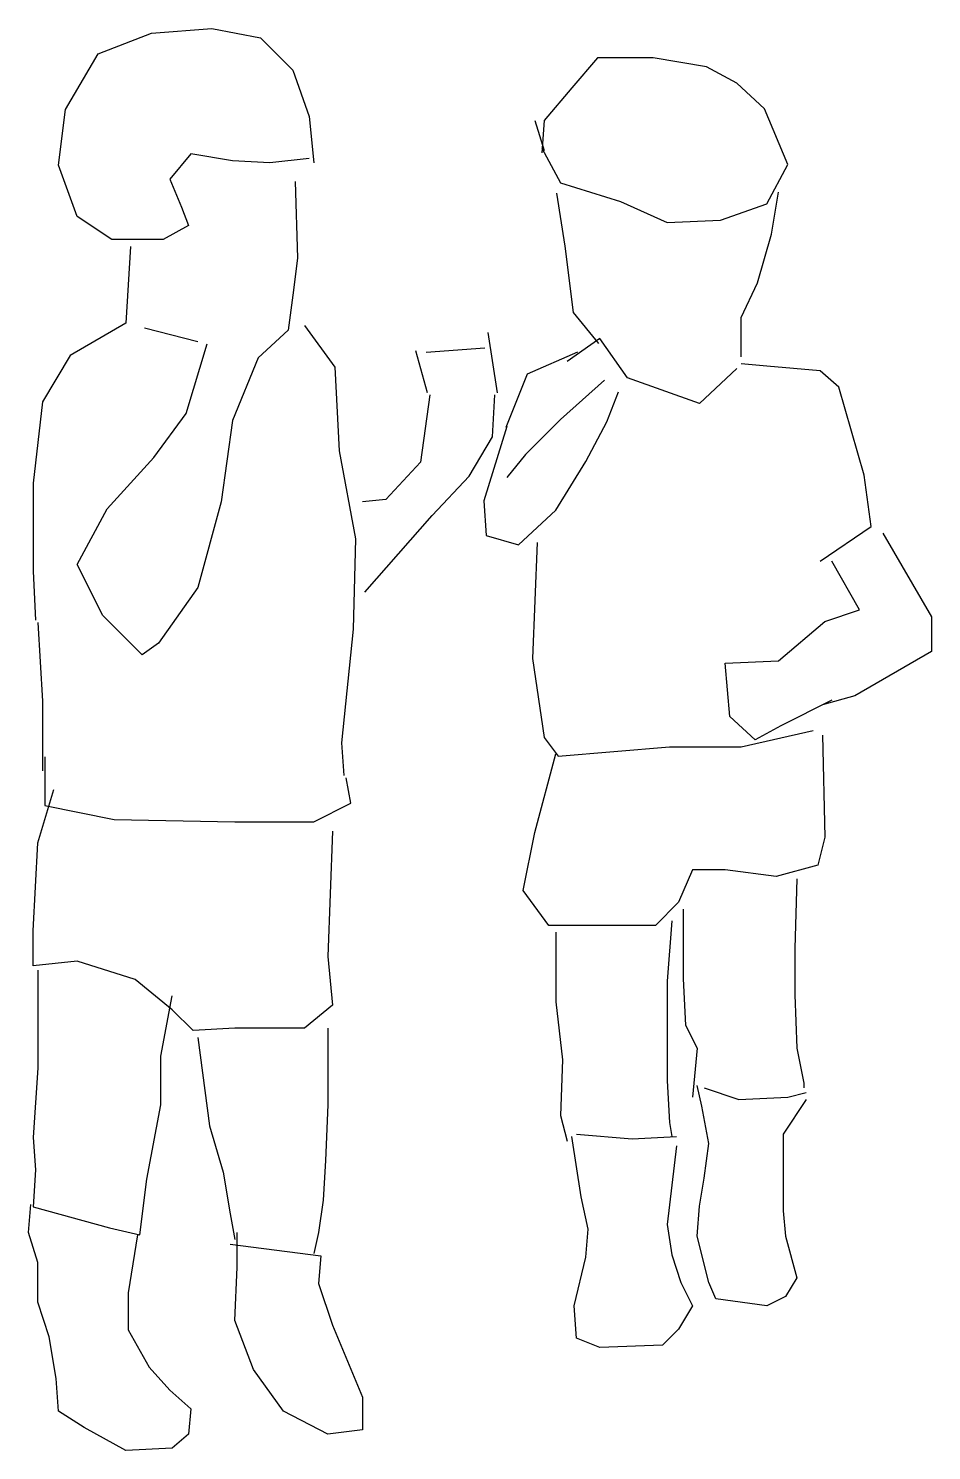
# Model space of a CAD drawing. Extents: x 46586 to 47305, y 21351 to 22485.
import ezdxf

# ---------------------------------------------------------------- set-up
doc = ezdxf.new("R2010")
doc.units = 0
doc.header["$LTSCALE"] = 1270
doc.header["$MEASUREMENT"] = 0
doc.layers.get('0').update_dxf_attribs({"linetype": 'CONTINUOUS'})

msp = doc.modelspace()

# ---------------------------------------------------------------- linework, layer by layer
at = {"linetype": 'CONTINUOUS'}
for p, q in [((46641.108, 22464.316), (46683.635, 22480.959)), ((46683.635, 22480.959), (46731.709, 22484.656)), ((46731.709, 22484.656), (46770.537, 22477.259)), ((46770.537, 22477.259), (46796.424, 22451.373)), ((46615.221, 22419.941), (46641.108, 22464.316)), ((47039.123, 22461.33), (47018.783, 22437.293)), ((47083.498, 22461.33), (47039.123, 22461.33)), ((47126.026, 22453.933), (47083.498, 22461.33)), ((47150.065, 22440.99), (47126.026, 22453.933)), ((46796.424, 22451.373), (46809.365, 22414.394)), ((47018.783, 22437.293), (46996.596, 22411.406)), ((47172.252, 22420.652), (47150.065, 22440.99)), ((46609.674, 22375.564), (46615.221, 22419.941)), ((47190.74, 22376.275), (47172.252, 22420.652)), ((46809.365, 22414.394), (46813.065, 22377.414)), ((46989.201, 22411.406), (46996.596, 22387.369)), ((46996.596, 22411.406), (46994.748, 22385.521)), ((46994.748, 22389.218), (47009.541, 22361.482)), ((46624.467, 22334.886), (46609.674, 22375.564)), ((46715.069, 22384.81), (46698.428, 22364.47)), ((46748.35, 22379.263), (46715.069, 22384.81)), ((46777.936, 22377.414), (46748.35, 22379.263)), ((46809.365, 22381.111), (46777.936, 22377.414)), ((47174.1, 22344.841), (47190.74, 22376.275)), ((46698.428, 22364.47), (46707.674, 22342.283)), ((46798.272, 22362.623), (46800.123, 22301.603)), ((47006.471, 22353.408), (47013.182, 22311.14)), ((47009.541, 22361.482), (47057.615, 22346.691)), ((47177.799, 22320.806), (47183.346, 22354.088)), ((46707.674, 22342.283), (46713.221, 22327.49)), ((47057.615, 22346.691), (47094.592, 22330.05)), ((47137.119, 22331.9), (47174.1, 22344.841)), ((46652.201, 22316.396), (46624.467, 22334.886)), ((47094.592, 22330.05), (47137.119, 22331.9)), ((46713.221, 22327.49), (46692.881, 22316.396)), ((47166.705, 22281.976), (47177.799, 22320.806)), ((46692.881, 22316.396), (46652.201, 22316.396)), ((46666.994, 22310.849), (46663.295, 22249.832)), ((47013.182, 22311.14), (47019.889, 22258.306)), ((46800.123, 22301.603), (46796.424, 22272.021)), ((47153.764, 22254.242), (47166.705, 22281.976)), ((46796.424, 22272.021), (46792.725, 22244.285)), ((46663.295, 22249.832), (46618.92, 22223.947)), ((47019.889, 22258.306), (47040.018, 22233.65)), ((47153.764, 22222.808), (47153.764, 22254.242)), ((46678.088, 22246.134), (46720.615, 22235.041)), ((46792.725, 22244.285), (46768.69, 22222.097)), ((46805.67, 22247.984), (46829.705, 22214.701)), ((46951.74, 22242.435), (46959.135, 22194.363)), ((46711.369, 22177.72), (46728.01, 22233.191)), ((46903.666, 22194.363), (46894.42, 22227.644)), ((46902.483, 22226.605), (46949.444, 22230.129)), ((47040.975, 22237.599), (47015.088, 22219.111)), ((47063.162, 22206.168), (47040.975, 22237.599)), ((46618.92, 22223.947), (46596.733, 22186.966)), ((46768.69, 22222.097), (46748.35, 22172.173)), ((47023.244, 22226.605), (46982.99, 22208.994)), ((47174.1, 22215.412), (47153.764, 22217.261)), ((46829.705, 22214.701), (46833.404, 22148.138)), ((46982.99, 22208.994), (46966.217, 22166.726)), ((47044.67, 22204.318), (47009.541, 22172.884)), ((47120.479, 22185.828), (47063.162, 22206.168)), ((47150.065, 22213.564), (47120.479, 22185.828)), ((47216.627, 22211.714), (47174.1, 22215.412)), ((47231.42, 22198.771), (47216.627, 22211.714)), ((47046.522, 22171.037), (47055.764, 22195.072)), ((47251.76, 22128.509), (47231.42, 22198.771)), ((46596.733, 22186.966), (46589.334, 22122.252)), ((46905.514, 22192.513), (46898.119, 22138.892)), ((46955.44, 22159.232), (46957.287, 22192.513)), ((46685.483, 22142.589), (46711.369, 22177.72)), ((46748.35, 22172.173), (46739.104, 22107.459)), ((47009.541, 22172.884), (46981.803, 22145.15)), ((47029.877, 22139.603), (47046.522, 22171.037)), ((46936.947, 22127.798), (46955.44, 22159.232)), ((46967.014, 22167.338), (46948.522, 22108.17)), ((46833.404, 22148.138), (46846.346, 22077.875)), ((46648.502, 22101.912), (46685.483, 22142.589)), ((46898.119, 22138.892), (46870.385, 22109.308)), ((46981.803, 22145.15), (46967.014, 22126.66)), ((47005.842, 22100.775), (47029.877, 22139.603)), ((46907.365, 22096.365), (46936.947, 22127.798)), ((47257.307, 22087.83), (47251.76, 22128.509)), ((46589.334, 22122.252), (46589.334, 22051.99)), ((46739.104, 22107.459), (46720.615, 22039.047)), ((46870.385, 22109.308), (46851.893, 22107.459)), ((46948.522, 22108.17), (46950.373, 22080.435)), ((46624.467, 22057.537), (46648.502, 22101.912)), ((46853.744, 22035.349), (46907.365, 22096.365)), ((46976.26, 22073.039), (47005.842, 22100.775)), ((46950.373, 22080.435), (46976.26, 22073.039)), ((47216.627, 22060.095), (47257.307, 22087.83)), ((47266.553, 22082.283), (47305.381, 22015.72)), ((46846.346, 22077.875), (46844.498, 22005.763)), ((46991.049, 22074.888), (46987.354, 21982.437)), ((46644.807, 22016.857), (46624.467, 22057.537)), ((47248.061, 22021.267), (47225.873, 22060.095)), ((46589.334, 22051.99), (46591.186, 22013.16)), ((46720.615, 22039.047), (46689.182, 21994.67)), ((46676.24, 21985.425), (46644.807, 22016.857)), ((47183.346, 21980.589), (47220.326, 22012.021)), ((47220.326, 22012.021), (47248.061, 22021.267)), ((47305.381, 22015.72), (47305.381, 21987.986)), ((46593.033, 22011.31), (46596.733, 21948.445)), ((46844.498, 22005.763), (46835.252, 21915.162)), ((46689.182, 21994.67), (46676.24, 21985.425)), ((46987.354, 21982.437), (46996.596, 21919.572)), ((47140.819, 21978.74), (47183.346, 21980.589)), ((47144.518, 21936.213), (47140.819, 21978.74)), ((47305.381, 21987.986), (47244.362, 21952.853)), ((46596.733, 21948.445), (46596.733, 21892.974)), ((47225.873, 21949.156), (47185.194, 21928.816)), ((47244.362, 21952.853), (47218.479, 21945.459)), ((47164.858, 21917.722), (47144.518, 21936.213)), ((47153.764, 21912.175), (47211.08, 21925.119)), ((47185.194, 21928.816), (47164.858, 21917.722)), ((47218.479, 21921.42), (47220.326, 21840.064)), ((46835.252, 21915.162), (46837.104, 21889.277)), ((46996.596, 21919.572), (47007.69, 21904.779)), ((47007.69, 21904.779), (47096.444, 21912.175)), ((47096.444, 21912.175), (47153.764, 21912.175)), ((46598.58, 21904.068), (46598.58, 21865.24)), ((46989.201, 21843.763), (47005.842, 21906.629)), ((46842.651, 21867.089), (46838.951, 21887.427)), ((46593.033, 21835.656), (46605.979, 21878.183)), ((46598.58, 21865.24), (46654.053, 21854.146)), ((46813.065, 21852.297), (46842.651, 21867.089)), ((46654.053, 21854.146), (46750.197, 21852.297)), ((46750.197, 21852.297), (46813.065, 21852.297)), ((46827.858, 21844.9), (46824.158, 21745.054)), ((46979.955, 21797.537), (46989.201, 21843.763)), ((46589.334, 21765.394), (46593.033, 21835.656)), ((47220.326, 21840.064), (47214.779, 21817.877)), ((47114.932, 21814.177), (47103.838, 21788.293)), ((47140.819, 21814.177), (47114.932, 21814.177)), ((47181.498, 21808.631), (47140.819, 21814.177)), ((47214.779, 21817.877), (47181.498, 21808.631)), ((47000.295, 21769.802), (46979.955, 21797.537)), ((47198.139, 21806.783), (47196.291, 21751.312)), ((47103.838, 21788.293), (47085.35, 21769.802)), ((47098.291, 21773.502), (47094.592, 21725.427)), ((47107.537, 21782.746), (47107.537, 21727.275)), ((46589.334, 21737.658), (46589.334, 21765.394)), ((47040.975, 21769.802), (47000.295, 21769.802)), ((47005.842, 21764.256), (47005.842, 21708.785)), ((47085.35, 21769.802), (47040.975, 21769.802)), ((47196.291, 21751.312), (47196.291, 21714.334)), ((46624.467, 21741.357), (46589.334, 21737.658)), ((46670.694, 21726.564), (46624.467, 21741.357)), ((46824.158, 21745.054), (46827.858, 21706.226)), ((46593.033, 21733.961), (46593.033, 21656.302)), ((46700.276, 21702.527), (46670.694, 21726.564)), ((47094.592, 21725.427), (47094.592, 21684.748)), ((47107.537, 21727.275), (47109.385, 21690.295)), ((46691.029, 21665.548), (46700.276, 21713.623)), ((46827.858, 21706.226), (46805.67, 21687.736)), ((47005.842, 21708.785), (47011.389, 21662.56)), ((47196.291, 21714.334), (47198.139, 21671.806)), ((46716.916, 21685.886), (46700.276, 21702.527)), ((46750.197, 21687.736), (46716.916, 21685.886)), ((46805.67, 21687.736), (46750.197, 21687.736)), ((46824.158, 21687.736), (46824.158, 21626.718)), ((47094.592, 21684.748), (47094.592, 21645.92)), ((47109.385, 21690.295), (47118.631, 21671.806)), ((46720.615, 21680.339), (46729.862, 21610.078)), ((47118.631, 21671.806), (47114.932, 21632.976)), ((47198.139, 21671.806), (47203.686, 21644.07)), ((46691.029, 21626.718), (46691.029, 21665.548)), ((47011.389, 21662.56), (47009.541, 21618.185)), ((46593.033, 21656.302), (46589.334, 21600.834)), ((47094.592, 21645.92), (47096.444, 21612.638)), ((47122.33, 21625.58), (47118.631, 21642.22)), ((47124.178, 21640.373), (47151.912, 21631.127)), ((47203.686, 21644.07), (47203.686, 21640.373)), ((46679.936, 21567.55), (46691.029, 21626.718)), ((46824.158, 21626.718), (46822.311, 21582.341)), ((47151.912, 21631.127), (47190.74, 21632.976)), ((47205.533, 21631.127), (47187.045, 21603.392)), ((47190.74, 21632.976), (47205.533, 21636.673)), ((47009.541, 21618.185), (47015.088, 21597.845)), ((47127.877, 21595.996), (47122.33, 21625.58)), ((46729.862, 21610.078), (46740.955, 21573.097)), ((47022.483, 21603.392), (47066.858, 21599.695)), ((47096.444, 21612.638), (47098.291, 21601.543)), ((47187.045, 21603.392), (47187.045, 21568.261)), ((46589.334, 21600.834), (46591.186, 21574.947)), ((47026.182, 21553.47), (47018.783, 21601.543)), ((47066.858, 21599.695), (47101.99, 21601.543)), ((47101.99, 21594.146), (47094.592, 21531.281)), ((47124.178, 21568.261), (47127.877, 21595.996)), ((46822.311, 21582.341), (46820.463, 21550.91)), ((46591.186, 21574.947), (46589.334, 21545.363)), ((46740.955, 21573.097), (46746.502, 21539.816)), ((46674.389, 21523.173), (46679.936, 21567.55)), ((47120.479, 21546.074), (47124.178, 21568.261)), ((47187.045, 21568.261), (47187.045, 21542.375)), ((46585.639, 21525.023), (46587.487, 21547.213)), ((46820.463, 21550.91), (46816.764, 21525.023)), ((47031.729, 21527.584), (47026.182, 21553.47)), ((46589.334, 21545.363), (46650.354, 21528.72)), ((46746.502, 21539.816), (46750.197, 21519.476)), ((47118.631, 21522.037), (47120.479, 21546.074)), ((47187.045, 21542.375), (47188.893, 21522.037)), ((46593.033, 21500.986), (46585.639, 21525.023)), ((46650.354, 21528.72), (46674.389, 21523.173)), ((46752.049, 21497.289), (46752.049, 21525.023)), ((46816.764, 21525.023), (46813.065, 21508.382)), ((47029.877, 21505.396), (47031.729, 21527.584)), ((47094.592, 21531.281), (47098.291, 21507.244)), ((46672.541, 21523.173), (46665.147, 21476.949)), ((46746.502, 21515.779), (46818.612, 21506.533)), ((47127.877, 21485.056), (47118.631, 21522.037)), ((47188.893, 21522.037), (47198.139, 21488.754)), ((46818.612, 21506.533), (46816.764, 21484.345)), ((47020.635, 21466.566), (47029.877, 21505.396)), ((47098.291, 21507.244), (47105.69, 21485.056)), ((46593.033, 21469.552), (46593.033, 21500.986)), ((46750.197, 21454.761), (46752.049, 21497.289)), ((46816.764, 21484.345), (46827.858, 21451.064)), ((47105.69, 21485.056), (47114.932, 21466.566)), ((47133.424, 21472.113), (47127.877, 21485.056)), ((47198.139, 21488.754), (47188.893, 21473.963)), ((46602.279, 21441.818), (46593.033, 21469.552)), ((46665.147, 21476.949), (46665.147, 21447.365)), ((47174.1, 21466.566), (47133.424, 21472.113)), ((47188.893, 21473.963), (47174.1, 21466.566)), ((47022.483, 21440.681), (47020.635, 21466.566)), ((47114.932, 21466.566), (47103.838, 21448.076)), ((46665.147, 21447.365), (46681.787, 21417.781)), ((46764.99, 21415.931), (46750.197, 21454.761)), ((46827.858, 21451.064), (46851.893, 21393.744)), ((47103.838, 21448.076), (47090.897, 21435.132)), ((46607.826, 21408.537), (46602.279, 21441.818)), ((47040.975, 21433.283), (47022.483, 21440.681)), ((47090.897, 21435.132), (47040.975, 21433.283)), ((46681.787, 21417.781), (46698.428, 21399.291)), ((46789.029, 21382.65), (46764.99, 21415.931)), ((46609.674, 21382.65), (46607.826, 21408.537)), ((46698.428, 21399.291), (46715.069, 21384.5)), ((46851.893, 21393.744), (46851.893, 21367.857)), ((46630.014, 21369.707), (46609.674, 21382.65)), ((46715.069, 21384.5), (46713.221, 21364.16)), ((46824.158, 21364.16), (46789.029, 21382.65)), ((46663.295, 21351.216), (46630.014, 21369.707)), ((46851.893, 21367.857), (46824.158, 21364.16)), ((46713.221, 21364.16), (46700.276, 21353.066)), ((46700.276, 21353.066), (46663.295, 21351.216))]:
    msp.add_line(p, q, dxfattribs=at)

doc.saveas('drawing.dxf')
